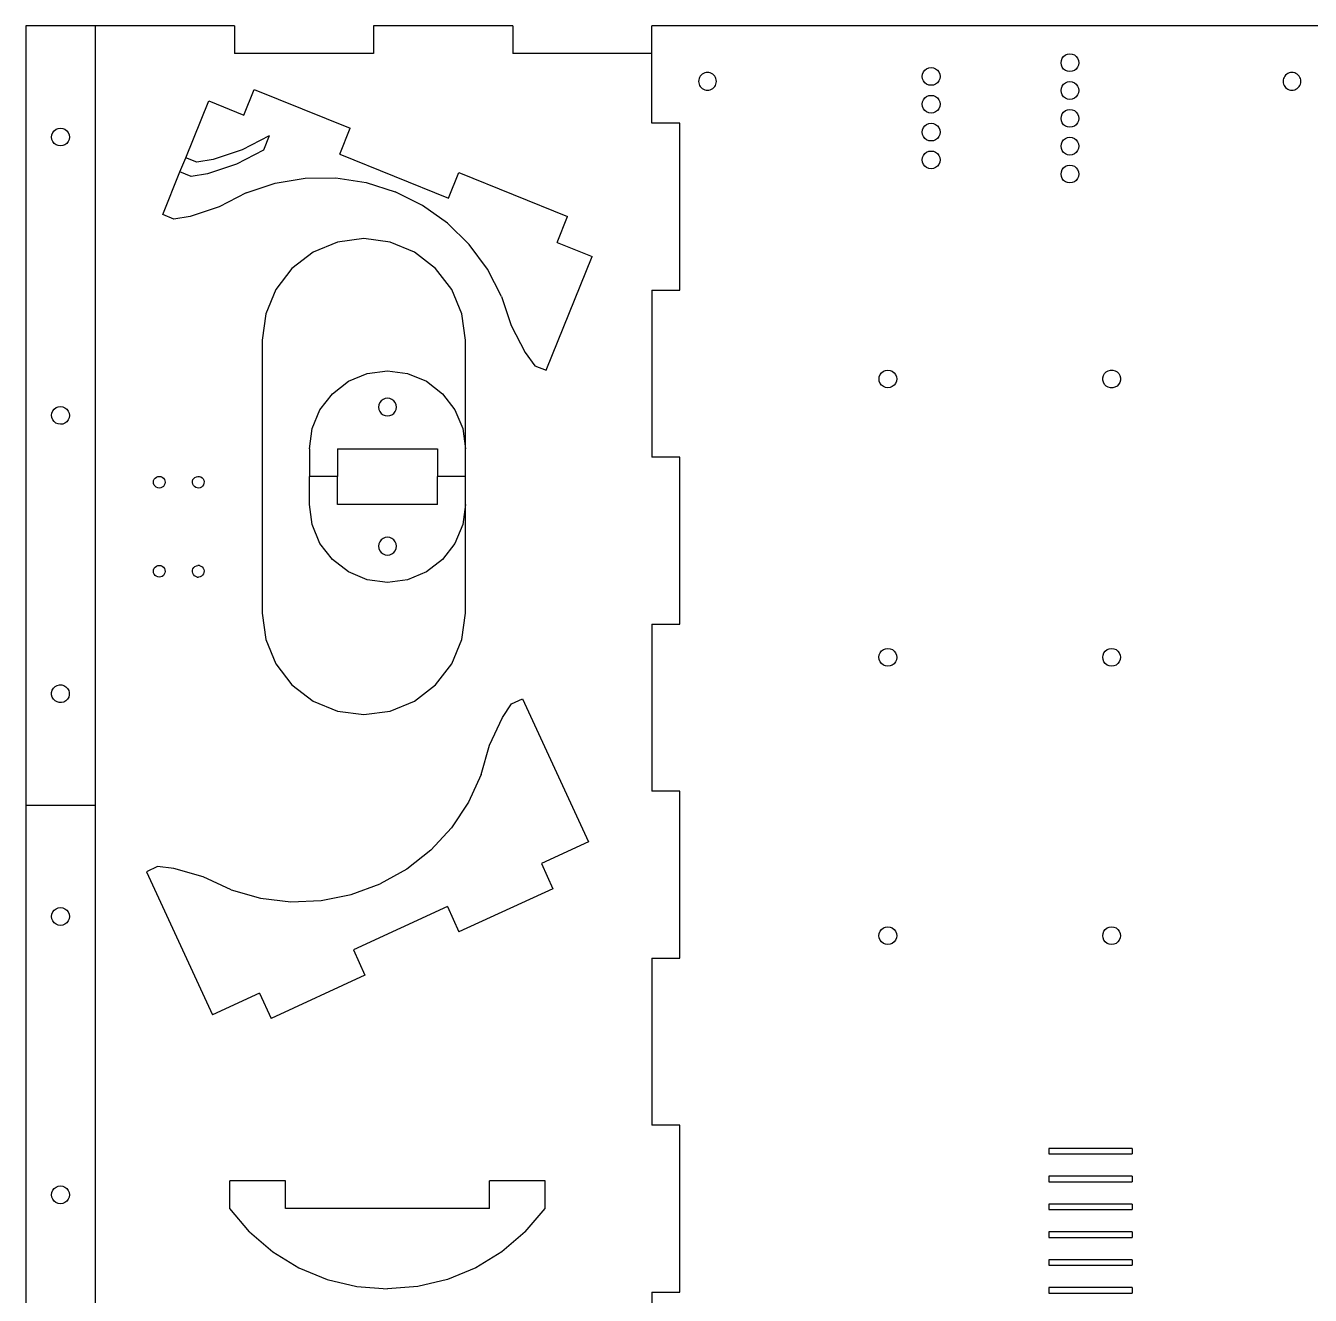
# Model space of a CAD drawing. Extents: x -1190 to 585, y -476 to 550.
# Drawn here: x -340.2 to 121.4, y 20 to 476.2 of the extents above; entities that cross this region are included whole.
import ezdxf

# ---------------------------------------------------------------- set-up
doc = ezdxf.new("R2010")
doc.units = 0
doc.layers.get('0').update_dxf_attribs({"linetype": 'CONTINUOUS'})

msp = doc.modelspace()

# ---------------------------------------------------------------- linework, layer by layer
for p, q in [((-340.18, 476.15), (-340.18, 196.15)), ((-315.18, 476.15), (-340.18, 476.15)), ((-315.18, 476.15), (-315.18, 196.15)), ((-265.18, 476.15), (-315.18, 476.15)), ((-265.18, 476.15), (-265.18, 466.15)), ((-215.18, 476.15), (-215.18, 466.15)), ((-165.18, 476.15), (-215.18, 476.15)), ((-165.18, 476.15), (-165.18, 466.15)), ((134.82, 476.15), (-115.18, 476.15)), ((-115.18, 466.15), (-115.18, 476.15)), ((-215.18, 466.15), (-265.18, 466.15)), ((-115.18, 466.15), (-165.18, 466.15)), ((-115.18, 441.15), (-115.18, 466.15)), ((31.85, 462.86), (31.96, 463.68)), ((31.96, 462.03), (31.85, 462.86)), ((31.96, 463.68), (32.28, 464.46)), ((32.28, 461.26), (31.96, 462.03)), ((32.28, 464.46), (32.79, 465.12)), ((32.79, 465.12), (33.45, 465.63)), ((33.45, 465.63), (34.22, 465.95)), ((34.22, 465.95), (35.05, 466.06)), ((35.05, 466.06), (35.88, 465.95)), ((35.88, 465.95), (36.65, 465.63)), ((36.65, 465.63), (37.31, 465.12)), ((37.31, 465.12), (37.82, 464.46)), ((37.82, 464.46), (38.14, 463.68)), ((38.14, 462.03), (37.82, 461.26)), ((38.14, 463.68), (38.25, 462.86)), ((38.25, 462.86), (38.14, 462.03)), ((-98.22, 457.14), (-98.34, 456.65)), ((-98.03, 457.6), (-98.22, 457.14)), ((-97.77, 458.03), (-98.03, 457.6)), ((-97.44, 458.41), (-97.77, 458.03)), ((-97.06, 458.74), (-97.44, 458.41)), ((-96.63, 459), (-97.06, 458.74)), ((-96.17, 459.19), (-96.63, 459)), ((-95.68, 459.31), (-96.17, 459.19)), ((-95.18, 459.35), (-95.68, 459.31)), ((-94.68, 459.31), (-95.18, 459.35)), ((-94.19, 459.19), (-94.68, 459.31)), ((-93.73, 459), (-94.19, 459.19)), ((-93.3, 458.74), (-93.73, 459)), ((-92.92, 458.41), (-93.3, 458.74)), ((-92.59, 458.03), (-92.92, 458.41)), ((-92.33, 457.6), (-92.59, 458.03)), ((-92.14, 457.14), (-92.33, 457.6)), ((-92.02, 456.65), (-92.14, 457.14)), ((-18.04, 457.93), (-17.93, 458.76)), ((-17.93, 457.11), (-18.04, 457.93)), ((-17.93, 458.76), (-17.61, 459.53)), ((-17.61, 456.33), (-17.93, 457.11)), ((-17.61, 459.53), (-17.1, 460.2)), ((-17.1, 460.2), (-16.44, 460.71)), ((-16.44, 460.71), (-15.66, 461.03)), ((-15.66, 461.03), (-14.84, 461.13)), ((-14.84, 461.13), (-14.01, 461.03)), ((-14.01, 461.03), (-13.24, 460.71)), ((-13.24, 460.71), (-12.57, 460.2)), ((-12.57, 460.2), (-12.06, 459.53)), ((-12.06, 459.53), (-11.74, 458.76)), ((-11.74, 457.11), (-12.06, 456.33)), ((-11.74, 458.76), (-11.64, 457.93)), ((-11.64, 457.93), (-11.74, 457.11)), ((32.79, 460.59), (32.28, 461.26)), ((33.45, 460.09), (32.79, 460.59)), ((34.22, 459.77), (33.45, 460.09)), ((35.05, 459.66), (34.22, 459.77)), ((35.88, 459.77), (35.05, 459.66)), ((36.65, 460.09), (35.88, 459.77)), ((37.31, 460.59), (36.65, 460.09)), ((37.82, 461.26), (37.31, 460.59)), ((111.78, 457.14), (111.66, 456.65)), ((111.97, 457.6), (111.78, 457.14)), ((112.23, 458.03), (111.97, 457.6)), ((112.56, 458.41), (112.23, 458.03)), ((112.94, 458.74), (112.56, 458.41)), ((113.37, 459), (112.94, 458.74)), ((113.83, 459.19), (113.37, 459)), ((114.32, 459.31), (113.83, 459.19)), ((114.82, 459.35), (114.32, 459.31)), ((115.32, 459.31), (114.82, 459.35)), ((115.81, 459.19), (115.32, 459.31)), ((116.27, 459), (115.81, 459.19)), ((116.7, 458.74), (116.27, 459)), ((117.08, 458.41), (116.7, 458.74)), ((117.41, 458.03), (117.08, 458.41)), ((117.67, 457.6), (117.41, 458.03)), ((117.86, 457.14), (117.67, 457.6)), ((117.98, 456.65), (117.86, 457.14)), ((-261.8, 444.01), (-258.04, 453.28)), ((-258.04, 453.28), (-223.59, 439.29)), ((-98.34, 456.65), (-98.38, 456.15)), ((-98.38, 456.15), (-98.34, 455.65)), ((-98.34, 455.65), (-98.22, 455.16)), ((-98.22, 455.16), (-98.03, 454.7)), ((-98.03, 454.7), (-97.77, 454.27)), ((-97.77, 454.27), (-97.44, 453.89)), ((-97.44, 453.89), (-97.06, 453.56)), ((-97.06, 453.56), (-96.63, 453.3)), ((-96.63, 453.3), (-96.17, 453.11)), ((-96.17, 453.11), (-95.68, 452.99)), ((-95.68, 452.99), (-95.18, 452.95)), ((-95.18, 452.95), (-94.68, 452.99)), ((-94.68, 452.99), (-94.19, 453.11)), ((-94.19, 453.11), (-93.73, 453.3)), ((-93.73, 453.3), (-93.3, 453.56)), ((-93.3, 453.56), (-92.92, 453.89)), ((-92.92, 453.89), (-92.59, 454.27)), ((-92.59, 454.27), (-92.33, 454.7)), ((-92.33, 454.7), (-92.14, 455.16)), ((-92.14, 455.16), (-92.02, 455.65)), ((-91.98, 456.15), (-92.02, 456.65)), ((-92.02, 455.65), (-91.98, 456.15)), ((-17.1, 455.67), (-17.61, 456.33)), ((-16.44, 455.16), (-17.1, 455.67)), ((-15.66, 454.84), (-16.44, 455.16)), ((-14.84, 454.73), (-15.66, 454.84)), ((-14.01, 454.84), (-14.84, 454.73)), ((-13.24, 455.16), (-14.01, 454.84)), ((-12.57, 455.67), (-13.24, 455.16)), ((-12.06, 456.33), (-12.57, 455.67)), ((31.85, 452.86), (31.96, 453.68)), ((31.96, 452.03), (31.85, 452.86)), ((31.96, 453.68), (32.28, 454.46)), ((32.28, 454.46), (32.79, 455.12)), ((32.79, 455.12), (33.45, 455.63)), ((33.45, 455.63), (34.22, 455.95)), ((34.22, 455.95), (35.05, 456.06)), ((35.05, 456.06), (35.88, 455.95)), ((35.88, 455.95), (36.65, 455.63)), ((36.65, 455.63), (37.31, 455.12)), ((37.31, 455.12), (37.82, 454.46)), ((37.82, 454.46), (38.14, 453.68)), ((38.14, 453.68), (38.25, 452.86)), ((38.25, 452.86), (38.14, 452.03)), ((111.66, 456.65), (111.62, 456.15)), ((111.62, 456.15), (111.66, 455.65)), ((111.66, 455.65), (111.78, 455.16)), ((111.78, 455.16), (111.97, 454.7)), ((111.97, 454.7), (112.23, 454.27)), ((112.23, 454.27), (112.56, 453.89)), ((112.56, 453.89), (112.94, 453.56)), ((112.94, 453.56), (113.37, 453.3)), ((113.37, 453.3), (113.83, 453.11)), ((113.83, 453.11), (114.32, 452.99)), ((114.32, 452.99), (114.82, 452.95)), ((114.82, 452.95), (115.32, 452.99)), ((115.32, 452.99), (115.81, 453.11)), ((115.81, 453.11), (116.27, 453.3)), ((116.27, 453.3), (116.7, 453.56)), ((116.7, 453.56), (117.08, 453.89)), ((117.08, 453.89), (117.41, 454.27)), ((117.41, 454.27), (117.67, 454.7)), ((117.67, 454.7), (117.86, 455.16)), ((117.86, 455.16), (117.98, 455.65)), ((118.02, 456.15), (117.98, 456.65)), ((117.98, 455.65), (118.02, 456.15)), ((-282.68, 428.71), (-274.39, 449.12)), ((-274.39, 449.12), (-261.8, 444.01)), ((-18.04, 447.93), (-17.93, 448.76)), ((-17.93, 447.11), (-18.04, 447.93)), ((-17.93, 448.76), (-17.61, 449.53)), ((-17.61, 449.53), (-17.1, 450.2)), ((-17.1, 450.2), (-16.44, 450.71)), ((-16.44, 450.71), (-15.66, 451.03)), ((-15.66, 451.03), (-14.84, 451.13)), ((-14.84, 451.13), (-14.01, 451.03)), ((-14.01, 451.03), (-13.24, 450.71)), ((-13.24, 450.71), (-12.57, 450.2)), ((-12.57, 450.2), (-12.06, 449.53)), ((-12.06, 449.53), (-11.74, 448.76)), ((-11.74, 448.76), (-11.64, 447.93)), ((-11.64, 447.93), (-11.74, 447.11)), ((32.28, 451.26), (31.96, 452.03)), ((32.79, 450.59), (32.28, 451.26)), ((33.45, 450.09), (32.79, 450.59)), ((34.22, 449.77), (33.45, 450.09)), ((35.05, 449.66), (34.22, 449.77)), ((35.88, 449.77), (35.05, 449.66)), ((36.65, 450.09), (35.88, 449.77)), ((37.31, 450.59), (36.65, 450.09)), ((37.82, 451.26), (37.31, 450.59)), ((38.14, 452.03), (37.82, 451.26)), ((-17.61, 446.33), (-17.93, 447.11)), ((-17.1, 445.67), (-17.61, 446.33)), ((-16.44, 445.16), (-17.1, 445.67)), ((-15.66, 444.84), (-16.44, 445.16)), ((-14.84, 444.73), (-15.66, 444.84)), ((-14.01, 444.84), (-14.84, 444.73)), ((-13.24, 445.16), (-14.01, 444.84)), ((-12.57, 445.67), (-13.24, 445.16)), ((-12.06, 446.33), (-12.57, 445.67)), ((-11.74, 447.11), (-12.06, 446.33)), ((31.85, 442.86), (31.96, 443.68)), ((31.96, 443.68), (32.28, 444.46)), ((32.28, 444.46), (32.79, 445.12)), ((32.79, 445.12), (33.45, 445.63)), ((33.45, 445.63), (34.22, 445.95)), ((34.22, 445.95), (35.05, 446.06)), ((35.05, 446.06), (35.88, 445.95)), ((35.88, 445.95), (36.65, 445.63)), ((36.65, 445.63), (37.31, 445.12)), ((37.31, 445.12), (37.82, 444.46)), ((37.82, 444.46), (38.14, 443.68)), ((38.14, 443.68), (38.25, 442.86)), ((-329.94, 438.41), (-329.28, 438.92)), ((-329.28, 438.92), (-328.51, 439.24)), ((-328.51, 439.24), (-327.68, 439.35)), ((-327.68, 439.35), (-326.85, 439.24)), ((-326.85, 439.24), (-326.08, 438.92)), ((-326.08, 438.92), (-325.42, 438.41)), ((-227.35, 430.03), (-223.59, 439.29)), ((-105.18, 441.15), (-115.18, 441.15)), ((-105.18, 381.15), (-105.18, 441.15)), ((-18.04, 437.93), (-17.93, 438.76)), ((-17.93, 438.76), (-17.61, 439.53)), ((-17.61, 439.53), (-17.1, 440.2)), ((-17.1, 440.2), (-16.44, 440.71)), ((-16.44, 440.71), (-15.66, 441.03)), ((-15.66, 441.03), (-14.84, 441.13)), ((-14.84, 441.13), (-14.01, 441.03)), ((-14.01, 441.03), (-13.24, 440.71)), ((-13.24, 440.71), (-12.57, 440.2)), ((-12.57, 440.2), (-12.06, 439.53)), ((-12.06, 439.53), (-11.74, 438.76)), ((-11.74, 438.76), (-11.64, 437.93)), ((31.96, 442.03), (31.85, 442.86)), ((32.28, 441.26), (31.96, 442.03)), ((32.79, 440.59), (32.28, 441.26)), ((33.45, 440.09), (32.79, 440.59)), ((34.22, 439.77), (33.45, 440.09)), ((35.05, 439.66), (34.22, 439.77)), ((35.88, 439.77), (35.05, 439.66)), ((36.65, 440.09), (35.88, 439.77)), ((37.31, 440.59), (36.65, 440.09)), ((37.82, 441.26), (37.31, 440.59)), ((38.14, 442.03), (37.82, 441.26)), ((38.25, 442.86), (38.14, 442.03)), ((-330.88, 436.15), (-330.77, 436.98)), ((-330.77, 435.32), (-330.88, 436.15)), ((-330.77, 436.98), (-330.45, 437.75)), ((-330.45, 434.55), (-330.77, 435.32)), ((-330.45, 437.75), (-329.94, 438.41)), ((-329.94, 433.89), (-330.45, 434.55)), ((-325.42, 438.41), (-324.91, 437.75)), ((-324.91, 434.55), (-325.42, 433.89)), ((-324.91, 437.75), (-324.59, 436.98)), ((-324.59, 435.32), (-324.91, 434.55)), ((-324.59, 436.98), (-324.48, 436.15)), ((-324.48, 436.15), (-324.59, 435.32)), ((-252.67, 436.56), (-262.42, 431.5)), ((-252.67, 436.56), (-254.74, 431.45)), ((-17.93, 437.11), (-18.04, 437.93)), ((-17.61, 436.33), (-17.93, 437.11)), ((-17.1, 435.67), (-17.61, 436.33)), ((-16.44, 435.16), (-17.1, 435.67)), ((-15.66, 434.84), (-16.44, 435.16)), ((-14.84, 434.73), (-15.66, 434.84)), ((-14.01, 434.84), (-14.84, 434.73)), ((-13.24, 435.16), (-14.01, 434.84)), ((-12.57, 435.67), (-13.24, 435.16)), ((-12.06, 436.33), (-12.57, 435.67)), ((-11.74, 437.11), (-12.06, 436.33)), ((-11.64, 437.93), (-11.74, 437.11)), ((31.96, 433.68), (32.28, 434.46)), ((32.28, 434.46), (32.79, 435.12)), ((32.79, 435.12), (33.45, 435.63)), ((33.45, 435.63), (34.22, 435.95)), ((34.22, 435.95), (35.05, 436.06)), ((35.05, 436.06), (35.88, 435.95)), ((35.88, 435.95), (36.65, 435.63)), ((36.65, 435.63), (37.31, 435.12)), ((37.31, 435.12), (37.82, 434.46)), ((37.82, 434.46), (38.14, 433.68)), ((-329.28, 433.38), (-329.94, 433.89)), ((-328.51, 433.06), (-329.28, 433.38)), ((-327.68, 432.95), (-328.51, 433.06)), ((-326.85, 433.06), (-327.68, 432.95)), ((-326.08, 433.38), (-326.85, 433.06)), ((-325.42, 433.89), (-326.08, 433.38)), ((-262.42, 431.5), (-272.84, 428.04)), ((-254.74, 431.45), (-264.49, 426.4)), ((-227.35, 430.03), (-188.28, 414.16)), ((-17.93, 428.76), (-17.61, 429.53)), ((-17.61, 429.53), (-17.1, 430.2)), ((-17.1, 430.2), (-16.44, 430.71)), ((-16.44, 430.71), (-15.66, 431.03)), ((-15.66, 431.03), (-14.84, 431.13)), ((-14.84, 431.13), (-14.01, 431.03)), ((-14.01, 431.03), (-13.24, 430.71)), ((-13.24, 430.71), (-12.57, 430.2)), ((-12.57, 430.2), (-12.06, 429.53)), ((-12.06, 429.53), (-11.74, 428.76)), ((31.85, 432.86), (31.96, 433.68)), ((31.96, 432.03), (31.85, 432.86)), ((32.28, 431.26), (31.96, 432.03)), ((32.79, 430.59), (32.28, 431.26)), ((33.45, 430.09), (32.79, 430.59)), ((34.22, 429.77), (33.45, 430.09)), ((35.05, 429.66), (34.22, 429.77)), ((35.88, 429.77), (35.05, 429.66)), ((36.65, 430.09), (35.88, 429.77)), ((37.31, 430.59), (36.65, 430.09)), ((37.82, 431.26), (37.31, 430.59)), ((38.14, 432.03), (37.82, 431.26)), ((38.14, 433.68), (38.25, 432.86)), ((38.25, 432.86), (38.14, 432.03)), ((-284.75, 423.61), (-282.68, 428.71)), ((-278.65, 427.07), (-282.68, 428.71)), ((-272.84, 428.04), (-278.65, 427.07)), ((-264.49, 426.4), (-274.91, 422.93)), ((-18.04, 427.93), (-17.93, 428.76)), ((-17.93, 427.11), (-18.04, 427.93)), ((-17.61, 426.33), (-17.93, 427.11)), ((-17.1, 425.67), (-17.61, 426.33)), ((-16.44, 425.16), (-17.1, 425.67)), ((-15.66, 424.84), (-16.44, 425.16)), ((-14.84, 424.73), (-15.66, 424.84)), ((-14.01, 424.84), (-14.84, 424.73)), ((-13.24, 425.16), (-14.01, 424.84)), ((-12.57, 425.67), (-13.24, 425.16)), ((-12.06, 426.33), (-12.57, 425.67)), ((-11.74, 427.11), (-12.06, 426.33)), ((-11.74, 428.76), (-11.64, 427.93)), ((-11.64, 427.93), (-11.74, 427.11)), ((32.28, 424.46), (32.79, 425.12)), ((32.79, 425.12), (33.45, 425.63)), ((33.45, 425.63), (34.22, 425.95)), ((34.22, 425.95), (35.05, 426.06)), ((35.05, 426.06), (35.88, 425.95)), ((35.88, 425.95), (36.65, 425.63)), ((36.65, 425.63), (37.31, 425.12)), ((37.31, 425.12), (37.82, 424.46)), ((-290.96, 408.3), (-284.75, 423.61)), ((-280.72, 421.97), (-284.75, 423.61)), ((-274.91, 422.93), (-280.72, 421.97)), ((-250.53, 419.61), (-239.7, 421.41)), ((-239.7, 421.41), (-228.71, 421.48)), ((-228.71, 421.48), (-217.85, 419.84)), ((-188.28, 414.16), (-184.52, 423.42)), ((-184.52, 423.42), (-145.44, 407.56)), ((31.85, 422.86), (31.96, 423.68)), ((31.96, 422.03), (31.85, 422.86)), ((31.96, 423.68), (32.28, 424.46)), ((32.28, 421.26), (31.96, 422.03)), ((32.79, 420.59), (32.28, 421.26)), ((33.45, 420.09), (32.79, 420.59)), ((34.22, 419.77), (33.45, 420.09)), ((36.65, 420.09), (35.88, 419.77)), ((37.31, 420.59), (36.65, 420.09)), ((37.82, 421.26), (37.31, 420.59)), ((37.82, 424.46), (38.14, 423.68)), ((38.14, 422.03), (37.82, 421.26)), ((38.14, 423.68), (38.25, 422.86)), ((38.25, 422.86), (38.14, 422.03)), ((-260.96, 416.14), (-270.71, 411.09)), ((-260.96, 416.14), (-250.53, 419.61)), ((-217.85, 419.84), (-207.38, 416.52)), ((-197.56, 411.6), (-207.38, 416.52)), ((35.05, 419.66), (34.22, 419.77)), ((35.88, 419.77), (35.05, 419.66)), ((-270.71, 411.09), (-281.13, 407.62)), ((-188.63, 405.21), (-197.56, 411.6)), ((-286.93, 406.66), (-290.96, 408.3)), ((-281.13, 407.62), (-286.93, 406.66)), ((-149.2, 398.29), (-145.44, 407.56)), ((-180.81, 397.49), (-188.63, 405.21)), ((-228.13, 398.41), (-236.93, 394.76)), ((-218.68, 399.65), (-228.13, 398.41)), ((-209.23, 398.41), (-218.68, 399.65)), ((-200.43, 394.76), (-209.23, 398.41)), ((-174.29, 388.65), (-180.81, 397.49)), ((-149.2, 398.29), (-136.61, 393.18)), ((-236.93, 394.76), (-244.49, 388.96)), ((-192.87, 388.96), (-200.43, 394.76)), ((-153.19, 352.35), (-136.61, 393.18)), ((-244.49, 388.96), (-250.29, 381.4)), ((-187.07, 381.4), (-192.87, 388.96)), ((-169.23, 378.9), (-174.29, 388.65)), ((-250.29, 381.4), (-253.94, 372.6)), ((-183.42, 372.6), (-187.07, 381.4)), ((-169.23, 378.9), (-165.77, 368.48)), ((-115.18, 381.15), (-105.18, 381.15)), ((-115.18, 381.15), (-115.18, 321.15)), ((-253.94, 372.6), (-255.18, 363.15)), ((-182.18, 363.15), (-183.42, 372.6)), ((-165.77, 368.48), (-160.71, 358.73)), ((-255.18, 363.15), (-255.18, 265.15)), ((-182.18, 324.15), (-182.18, 363.15)), ((-160.71, 358.73), (-157.22, 353.99)), ((-224.18, 348.4), (-217.43, 351.2)), ((-217.43, 351.2), (-210.18, 352.15)), ((-210.18, 352.15), (-202.93, 351.2)), ((-202.93, 351.2), (-196.18, 348.4)), ((-157.22, 353.99), (-153.19, 352.35)), ((-33.45, 350.06), (-33.13, 350.83)), ((-33.13, 350.83), (-32.63, 351.49)), ((-32.63, 351.49), (-31.97, 351.99)), ((-31.97, 351.99), (-31.2, 352.31)), ((-31.2, 352.31), (-30.38, 352.42)), ((-30.38, 352.42), (-29.56, 352.31)), ((-29.56, 352.31), (-28.79, 351.99)), ((-28.79, 351.99), (-28.14, 351.49)), ((-28.14, 351.49), (-27.63, 350.83)), ((-27.63, 350.83), (-27.31, 350.06)), ((47.07, 350.48), (47.49, 351.2)), ((47.49, 351.2), (48.08, 351.79)), ((48.08, 351.79), (48.81, 352.2)), ((48.81, 352.2), (49.62, 352.42)), ((49.62, 352.42), (50.45, 352.41)), ((50.45, 352.41), (51.26, 352.19)), ((51.26, 352.19), (51.98, 351.77)), ((51.98, 351.77), (52.57, 351.18)), ((52.57, 351.18), (52.98, 350.45)), ((-229.98, 343.95), (-224.18, 348.4)), ((-196.18, 348.4), (-190.38, 343.95)), ((-33.56, 349.24), (-33.45, 350.06)), ((-33.45, 348.42), (-33.56, 349.24)), ((-33.13, 347.65), (-33.45, 348.42)), ((-32.63, 347), (-33.13, 347.65)), ((-31.97, 346.49), (-32.63, 347)), ((-31.2, 346.17), (-31.97, 346.49)), ((-28.79, 346.49), (-29.56, 346.17)), ((-28.14, 347), (-28.79, 346.49)), ((-27.63, 347.65), (-28.14, 347)), ((-27.31, 348.42), (-27.63, 347.65)), ((-27.31, 350.06), (-27.21, 349.24)), ((-27.21, 349.24), (-27.31, 348.42)), ((46.84, 348.84), (46.85, 349.67)), ((47.06, 348.03), (46.84, 348.84)), ((46.85, 349.67), (47.07, 350.48)), ((47.47, 347.31), (47.06, 348.03)), ((48.06, 346.71), (47.47, 347.31)), ((48.78, 346.29), (48.06, 346.71)), ((49.59, 346.07), (48.78, 346.29)), ((51.23, 346.28), (50.42, 346.07)), ((51.96, 346.69), (51.23, 346.28)), ((52.55, 347.28), (51.96, 346.69)), ((52.97, 348), (52.55, 347.28)), ((53.19, 348.81), (52.97, 348)), ((52.98, 350.45), (53.19, 349.64)), ((53.19, 349.64), (53.19, 348.81)), ((-234.43, 338.15), (-229.98, 343.95)), ((-211.78, 341.92), (-212.44, 341.41)), ((-211.01, 342.24), (-211.78, 341.92)), ((-210.18, 342.35), (-211.01, 342.24)), ((-209.35, 342.24), (-210.18, 342.35)), ((-208.58, 341.92), (-209.35, 342.24)), ((-207.92, 341.41), (-208.58, 341.92)), ((-190.38, 343.95), (-185.93, 338.15)), ((-30.38, 346.07), (-31.2, 346.17)), ((-29.56, 346.17), (-30.38, 346.07)), ((50.42, 346.07), (49.59, 346.07)), ((-330.88, 336.18), (-330.76, 337)), ((-330.76, 337), (-330.44, 337.77)), ((-330.44, 337.77), (-329.93, 338.43)), ((-329.93, 338.43), (-329.26, 338.93)), ((-329.26, 338.93), (-328.48, 339.25)), ((-328.48, 339.25), (-327.66, 339.35)), ((-327.66, 339.35), (-326.83, 339.23)), ((-326.83, 339.23), (-326.06, 338.91)), ((-326.06, 338.91), (-325.4, 338.4)), ((-325.4, 338.4), (-324.9, 337.73)), ((-324.9, 337.73), (-324.58, 336.95)), ((-237.23, 331.4), (-234.43, 338.15)), ((-213.27, 339.98), (-213.38, 339.15)), ((-213.38, 339.15), (-213.27, 338.32)), ((-212.95, 340.75), (-213.27, 339.98)), ((-213.27, 338.32), (-212.95, 337.55)), ((-212.44, 341.41), (-212.95, 340.75)), ((-212.95, 337.55), (-212.44, 336.89)), ((-207.41, 340.75), (-207.92, 341.41)), ((-207.92, 336.89), (-207.41, 337.55)), ((-207.09, 339.98), (-207.41, 340.75)), ((-207.41, 337.55), (-207.09, 338.32)), ((-206.98, 339.15), (-207.09, 339.98)), ((-207.09, 338.32), (-206.98, 339.15)), ((-185.93, 338.15), (-183.13, 331.4)), ((-330.78, 335.35), (-330.88, 336.18)), ((-330.46, 334.57), (-330.78, 335.35)), ((-329.96, 333.91), (-330.46, 334.57)), ((-329.3, 333.39), (-329.96, 333.91)), ((-328.53, 333.07), (-329.3, 333.39)), ((-327.71, 332.95), (-328.53, 333.07)), ((-326.88, 333.05), (-327.71, 332.95)), ((-326.1, 333.37), (-326.88, 333.05)), ((-325.44, 333.87), (-326.1, 333.37)), ((-324.92, 334.53), (-325.44, 333.87)), ((-324.6, 335.3), (-324.92, 334.53)), ((-324.48, 336.13), (-324.6, 335.3)), ((-324.58, 336.95), (-324.48, 336.13)), ((-212.44, 336.89), (-211.78, 336.38)), ((-211.78, 336.38), (-211.01, 336.06)), ((-211.01, 336.06), (-210.18, 335.95)), ((-210.18, 335.95), (-209.35, 336.06)), ((-209.35, 336.06), (-208.58, 336.38)), ((-208.58, 336.38), (-207.92, 336.89)), ((-238.18, 324.15), (-237.23, 331.4)), ((-183.13, 331.4), (-182.18, 324.15)), ((-238.18, 324.15), (-238.18, 314.15)), ((-228.18, 324.15), (-228.18, 314.15)), ((-228.18, 324.15), (-192.18, 324.15)), ((-192.18, 324.15), (-192.18, 314.15)), ((-182.18, 314.15), (-182.18, 324.15)), ((-105.18, 321.15), (-115.18, 321.15)), ((-105.18, 261.15), (-105.18, 321.15)), ((-293.65, 313.65), (-293.21, 313.98)), ((-293.21, 313.98), (-292.7, 314.18)), ((-292.7, 314.18), (-292.16, 314.25)), ((-292.16, 314.25), (-291.62, 314.17)), ((-291.62, 314.17), (-291.11, 313.96)), ((-291.11, 313.96), (-290.68, 313.62)), ((-279.76, 313.53), (-279.35, 313.89)), ((-279.35, 313.89), (-278.86, 314.14)), ((-278.86, 314.14), (-278.32, 314.25)), ((-278.32, 314.25), (-277.78, 314.21)), ((-277.78, 314.21), (-277.26, 314.04)), ((-277.26, 314.04), (-276.8, 313.73)), ((-228.18, 314.15), (-238.18, 314.15)), ((-238.18, 304.15), (-238.18, 314.15)), ((-228.18, 304.15), (-228.18, 314.15)), ((-192.18, 304.15), (-192.18, 314.15)), ((-182.18, 314.15), (-192.18, 314.15)), ((-182.18, 304.15), (-182.18, 314.15)), ((-294.28, 312.17), (-294.2, 312.72)), ((-294.21, 311.63), (-294.28, 312.17)), ((-294.01, 311.12), (-294.21, 311.63)), ((-294.2, 312.72), (-293.99, 313.22)), ((-293.68, 310.68), (-294.01, 311.12)), ((-293.99, 313.22), (-293.65, 313.65)), ((-293.25, 310.34), (-293.68, 310.68)), ((-292.75, 310.13), (-293.25, 310.34)), ((-292.2, 310.05), (-292.75, 310.13)), ((-291.66, 310.12), (-292.2, 310.05)), ((-291.15, 310.32), (-291.66, 310.12)), ((-290.71, 310.65), (-291.15, 310.32)), ((-290.37, 311.08), (-290.71, 310.65)), ((-290.68, 313.62), (-290.35, 313.18)), ((-290.16, 311.59), (-290.37, 311.08)), ((-290.35, 313.18), (-290.15, 312.67)), ((-290.08, 312.13), (-290.16, 311.59)), ((-290.15, 312.67), (-290.08, 312.13)), ((-280.28, 312.01), (-280.24, 312.56)), ((-280.17, 311.47), (-280.28, 312.01)), ((-280.24, 312.56), (-280.07, 313.07)), ((-279.92, 310.98), (-280.17, 311.47)), ((-280.07, 313.07), (-279.76, 313.53)), ((-279.56, 310.57), (-279.92, 310.98)), ((-279.1, 310.26), (-279.56, 310.57)), ((-278.59, 310.09), (-279.1, 310.26)), ((-278.04, 310.06), (-278.59, 310.09)), ((-277.5, 310.16), (-278.04, 310.06)), ((-277.01, 310.41), (-277.5, 310.16)), ((-276.6, 310.77), (-277.01, 310.41)), ((-276.8, 313.73), (-276.44, 313.32)), ((-276.29, 311.23), (-276.6, 310.77)), ((-276.44, 313.32), (-276.19, 312.83)), ((-276.12, 311.75), (-276.29, 311.23)), ((-276.19, 312.83), (-276.09, 312.29)), ((-276.09, 312.29), (-276.12, 311.75)), ((-237.23, 296.9), (-238.18, 304.15)), ((-192.18, 304.15), (-228.18, 304.15)), ((-182.18, 304.15), (-183.13, 296.9)), ((-182.18, 265.15), (-182.18, 304.15)), ((-234.43, 290.15), (-237.23, 296.9)), ((-183.13, 296.9), (-185.93, 290.15)), ((-212.44, 291.41), (-212.95, 290.75)), ((-211.78, 291.92), (-212.44, 291.41)), ((-211.01, 292.24), (-211.78, 291.92)), ((-210.18, 292.35), (-211.01, 292.24)), ((-209.35, 292.24), (-210.18, 292.35)), ((-208.58, 291.92), (-209.35, 292.24)), ((-207.92, 291.41), (-208.58, 291.92)), ((-207.41, 290.75), (-207.92, 291.41)), ((-229.98, 284.35), (-234.43, 290.15)), ((-213.27, 289.98), (-213.38, 289.15)), ((-213.38, 289.15), (-213.27, 288.32)), ((-212.95, 290.75), (-213.27, 289.98)), ((-213.27, 288.32), (-212.95, 287.55)), ((-212.95, 287.55), (-212.44, 286.89)), ((-212.44, 286.89), (-211.78, 286.38)), ((-211.78, 286.38), (-211.01, 286.06)), ((-209.35, 286.06), (-208.58, 286.38)), ((-208.58, 286.38), (-207.92, 286.89)), ((-207.92, 286.89), (-207.41, 287.55)), ((-207.09, 289.98), (-207.41, 290.75)), ((-207.41, 287.55), (-207.09, 288.32)), ((-206.98, 289.15), (-207.09, 289.98)), ((-207.09, 288.32), (-206.98, 289.15)), ((-185.93, 290.15), (-190.38, 284.35)), ((-293.99, 281.22), (-293.65, 281.65)), ((-293.65, 281.65), (-293.21, 281.98)), ((-293.21, 281.98), (-292.7, 282.18)), ((-292.7, 282.18), (-292.16, 282.25)), ((-292.16, 282.25), (-291.62, 282.17)), ((-291.62, 282.17), (-291.11, 281.96)), ((-291.11, 281.96), (-290.68, 281.62)), ((-290.68, 281.62), (-290.35, 281.18)), ((-279.76, 281.53), (-279.35, 281.89)), ((-279.35, 281.89), (-278.86, 282.14)), ((-278.86, 282.14), (-278.32, 282.25)), ((-277.78, 282.21), (-278.32, 282.25)), ((-277.78, 282.21), (-277.26, 282.04)), ((-277.26, 282.04), (-276.8, 281.73)), ((-276.8, 281.73), (-276.44, 281.32)), ((-224.18, 279.9), (-229.98, 284.35)), ((-211.01, 286.06), (-210.18, 285.95)), ((-210.18, 285.95), (-209.35, 286.06)), ((-190.38, 284.35), (-196.18, 279.9)), ((-294.28, 280.17), (-294.2, 280.72)), ((-294.21, 279.63), (-294.28, 280.17)), ((-294.01, 279.12), (-294.21, 279.63)), ((-294.2, 280.72), (-293.99, 281.22)), ((-293.68, 278.68), (-294.01, 279.12)), ((-293.25, 278.34), (-293.68, 278.68)), ((-292.75, 278.13), (-293.25, 278.34)), ((-292.2, 278.05), (-292.75, 278.13)), ((-291.66, 278.12), (-292.2, 278.05)), ((-291.15, 278.32), (-291.66, 278.12)), ((-290.71, 278.65), (-291.15, 278.32)), ((-290.37, 279.08), (-290.71, 278.65)), ((-290.16, 279.59), (-290.37, 279.08)), ((-290.35, 281.18), (-290.15, 280.67)), ((-290.08, 280.13), (-290.16, 279.59)), ((-290.15, 280.67), (-290.08, 280.13)), ((-280.28, 280.01), (-280.24, 280.56)), ((-280.17, 279.47), (-280.28, 280.01)), ((-280.24, 280.56), (-280.07, 281.07)), ((-279.92, 278.98), (-280.17, 279.47)), ((-280.07, 281.07), (-279.76, 281.53)), ((-279.56, 278.57), (-279.92, 278.98)), ((-279.1, 278.26), (-279.56, 278.57)), ((-278.59, 278.09), (-279.1, 278.26)), ((-278.59, 278.09), (-278.04, 278.06)), ((-277.5, 278.16), (-278.04, 278.06)), ((-277.01, 278.41), (-277.5, 278.16)), ((-276.6, 278.77), (-277.01, 278.41)), ((-276.29, 279.23), (-276.6, 278.77)), ((-276.44, 281.32), (-276.19, 280.83)), ((-276.12, 279.75), (-276.29, 279.23)), ((-276.19, 280.83), (-276.09, 280.29)), ((-276.09, 280.29), (-276.12, 279.75)), ((-217.43, 277.1), (-224.18, 279.9)), ((-210.18, 276.15), (-217.43, 277.1)), ((-202.93, 277.1), (-210.18, 276.15)), ((-196.18, 279.9), (-202.93, 277.1)), ((-255.18, 265.15), (-253.94, 255.7)), ((-183.42, 255.7), (-182.18, 265.15)), ((-115.18, 261.15), (-105.18, 261.15)), ((-115.18, 261.15), (-115.18, 201.15)), ((-253.94, 255.7), (-250.29, 246.9)), ((-187.07, 246.9), (-183.42, 255.7)), ((-33.58, 249.27), (-33.46, 250.09)), ((-33.48, 248.44), (-33.58, 249.27)), ((-33.46, 250.09), (-33.14, 250.86)), ((-33.14, 250.86), (-32.63, 251.52)), ((-32.63, 251.52), (-31.96, 252.02)), ((-31.96, 252.02), (-31.18, 252.34)), ((-31.18, 252.34), (-30.36, 252.44)), ((-30.36, 252.44), (-29.53, 252.33)), ((-29.53, 252.33), (-28.76, 252)), ((-28.76, 252), (-28.1, 251.49)), ((-28.1, 251.49), (-27.6, 250.82)), ((-27.6, 250.82), (-27.28, 250.05)), ((-27.28, 250.05), (-27.18, 249.22)), ((46.82, 249.24), (46.93, 250.07)), ((46.93, 250.07), (47.25, 250.84)), ((47.25, 250.84), (47.76, 251.5)), ((47.76, 251.5), (48.42, 252.01)), ((48.42, 252.01), (49.19, 252.33)), ((49.19, 252.33), (50.02, 252.44)), ((50.02, 252.44), (50.85, 252.33)), ((50.85, 252.33), (51.62, 252.01)), ((51.62, 252.01), (52.28, 251.5)), ((52.28, 251.5), (52.79, 250.84)), ((52.79, 250.84), (53.11, 250.07)), ((53.11, 250.07), (53.22, 249.24)), ((-250.29, 246.9), (-244.49, 239.34)), ((-192.87, 239.34), (-187.07, 246.9)), ((-33.16, 247.66), (-33.48, 248.44)), ((-32.66, 247), (-33.16, 247.66)), ((-32, 246.48), (-32.66, 247)), ((-31.23, 246.16), (-32, 246.48)), ((-30.41, 246.04), (-31.23, 246.16)), ((-29.58, 246.14), (-30.41, 246.04)), ((-28.8, 246.46), (-29.58, 246.14)), ((-28.14, 246.96), (-28.8, 246.46)), ((-27.62, 247.62), (-28.14, 246.96)), ((-27.3, 248.39), (-27.62, 247.62)), ((-27.18, 249.22), (-27.3, 248.39)), ((46.93, 248.41), (46.82, 249.24)), ((47.25, 247.64), (46.93, 248.41)), ((47.76, 246.98), (47.25, 247.64)), ((48.42, 246.47), (47.76, 246.98)), ((49.19, 246.15), (48.42, 246.47)), ((50.02, 246.04), (49.19, 246.15)), ((50.85, 246.15), (50.02, 246.04)), ((51.62, 246.47), (50.85, 246.15)), ((52.28, 246.98), (51.62, 246.47)), ((52.79, 247.64), (52.28, 246.98)), ((53.11, 248.41), (52.79, 247.64)), ((53.22, 249.24), (53.11, 248.41)), ((-330.86, 235.75), (-330.85, 236.58)), ((-330.64, 234.94), (-330.86, 235.75)), ((-330.85, 236.58), (-330.63, 237.39)), ((-330.63, 237.39), (-330.21, 238.11)), ((-330.21, 238.11), (-329.62, 238.7)), ((-329.62, 238.7), (-328.89, 239.11)), ((-328.89, 239.11), (-328.08, 239.32)), ((-328.08, 239.32), (-327.25, 239.32)), ((-327.25, 239.32), (-326.44, 239.1)), ((-326.44, 239.1), (-325.72, 238.68)), ((-325.72, 238.68), (-325.13, 238.09)), ((-325.13, 238.09), (-324.72, 237.36)), ((-324.51, 235.72), (-324.73, 234.91)), ((-324.72, 237.36), (-324.51, 236.55)), ((-324.51, 236.55), (-324.51, 235.72)), ((-244.49, 239.34), (-236.93, 233.54)), ((-200.43, 233.54), (-192.87, 239.34)), ((-330.23, 234.21), (-330.64, 234.94)), ((-329.64, 233.62), (-330.23, 234.21)), ((-328.92, 233.2), (-329.64, 233.62)), ((-328.11, 232.98), (-328.92, 233.2)), ((-327.28, 232.98), (-328.11, 232.98)), ((-326.47, 233.19), (-327.28, 232.98)), ((-325.74, 233.6), (-326.47, 233.19)), ((-325.15, 234.19), (-325.74, 233.6)), ((-324.73, 234.91), (-325.15, 234.19)), ((-236.93, 233.54), (-228.13, 229.89)), ((-209.23, 229.89), (-200.43, 233.54)), ((-168.86, 227.66), (-165.59, 232.55)), ((-165.59, 232.55), (-161.64, 234.37)), ((-161.64, 234.37), (-138, 182.98)), ((-228.13, 229.89), (-218.68, 228.65)), ((-218.68, 228.65), (-209.23, 229.89)), ((-173.47, 217.69), (-168.86, 227.66)), ((-176.46, 207.12), (-173.47, 217.69)), ((-176.46, 207.12), (-181.07, 197.15)), ((-105.18, 201.15), (-115.18, 201.15)), ((-105.18, 141.15), (-105.18, 201.15)), ((-340.18, 196.15), (-315.18, 196.15)), ((-340.18, 196.15), (-340.18, -83.85)), ((-315.18, 196.15), (-315.18, -83.85)), ((-181.07, 197.15), (-187.18, 188.02)), ((-187.18, 188.02), (-194.64, 179.96)), ((-138, 182.98), (-154.89, 175.21)), ((-194.64, 179.96), (-203.28, 173.17)), ((-292.78, 174.05), (-296.73, 172.23)), ((-296.73, 172.23), (-273.1, 120.84)), ((-286.94, 173.35), (-292.78, 174.05)), ((-276.37, 170.36), (-286.94, 173.35)), ((-203.28, 173.17), (-212.86, 167.81)), ((-154.89, 175.21), (-150.71, 166.13)), ((-266.4, 165.75), (-276.37, 170.36)), ((-223.17, 164.02), (-212.86, 167.81)), ((-266.4, 165.75), (-255.83, 162.76)), ((-255.83, 162.76), (-244.92, 161.46)), ((-244.92, 161.46), (-233.95, 161.88)), ((-233.95, 161.88), (-223.17, 164.02)), ((-150.71, 166.13), (-184.49, 150.59)), ((-330.88, 156.15), (-330.77, 156.98)), ((-330.77, 156.98), (-330.45, 157.75)), ((-330.45, 157.75), (-329.94, 158.41)), ((-329.94, 158.41), (-329.28, 158.92)), ((-329.28, 158.92), (-328.51, 159.24)), ((-328.51, 159.24), (-327.68, 159.35)), ((-327.68, 159.35), (-326.85, 159.24)), ((-326.85, 159.24), (-326.08, 158.92)), ((-326.08, 158.92), (-325.42, 158.41)), ((-325.42, 158.41), (-324.91, 157.75)), ((-324.91, 157.75), (-324.59, 156.98)), ((-324.59, 156.98), (-324.48, 156.15)), ((-188.66, 159.68), (-222.44, 144.14)), ((-188.66, 159.68), (-184.49, 150.59)), ((-330.77, 155.32), (-330.88, 156.15)), ((-330.45, 154.55), (-330.77, 155.32)), ((-329.94, 153.89), (-330.45, 154.55)), ((-329.28, 153.38), (-329.94, 153.89)), ((-328.51, 153.06), (-329.28, 153.38)), ((-327.68, 152.95), (-328.51, 153.06)), ((-326.85, 153.06), (-327.68, 152.95)), ((-326.08, 153.38), (-326.85, 153.06)), ((-325.42, 153.89), (-326.08, 153.38)), ((-324.91, 154.55), (-325.42, 153.89)), ((-324.59, 155.32), (-324.91, 154.55)), ((-324.48, 156.15), (-324.59, 155.32)), ((-31.98, 152.01), (-31.21, 152.33)), ((-31.21, 152.33), (-30.38, 152.44)), ((-30.38, 152.44), (-29.55, 152.33)), ((-29.55, 152.33), (-28.78, 152.01)), ((48.42, 152.01), (49.19, 152.33)), ((49.19, 152.33), (50.02, 152.44)), ((50.02, 152.44), (50.85, 152.33)), ((50.85, 152.33), (51.62, 152.01)), ((-33.58, 149.24), (-33.47, 150.07)), ((-33.47, 148.41), (-33.58, 149.24)), ((-33.47, 150.07), (-33.15, 150.84)), ((-33.15, 147.64), (-33.47, 148.41)), ((-33.15, 150.84), (-32.64, 151.5)), ((-32.64, 151.5), (-31.98, 152.01)), ((-28.78, 152.01), (-28.12, 151.5)), ((-28.12, 151.5), (-27.61, 150.84)), ((-27.61, 150.84), (-27.29, 150.07)), ((-27.29, 148.41), (-27.61, 147.64)), ((-27.29, 150.07), (-27.18, 149.24)), ((-27.18, 149.24), (-27.29, 148.41)), ((46.82, 149.24), (46.93, 150.07)), ((46.93, 148.41), (46.82, 149.24)), ((46.93, 150.07), (47.25, 150.84)), ((47.25, 147.64), (46.93, 148.41)), ((47.25, 150.84), (47.76, 151.5)), ((47.76, 151.5), (48.42, 152.01)), ((51.62, 152.01), (52.28, 151.5)), ((52.28, 151.5), (52.79, 150.84)), ((52.79, 150.84), (53.11, 150.07)), ((53.11, 148.41), (52.79, 147.64)), ((53.11, 150.07), (53.22, 149.24)), ((53.22, 149.24), (53.11, 148.41)), ((-222.44, 144.14), (-218.26, 135.06)), ((-32.64, 146.98), (-33.15, 147.64)), ((-31.98, 146.47), (-32.64, 146.98)), ((-31.21, 146.15), (-31.98, 146.47)), ((-30.38, 146.04), (-31.21, 146.15)), ((-29.55, 146.15), (-30.38, 146.04)), ((-28.78, 146.47), (-29.55, 146.15)), ((-28.12, 146.98), (-28.78, 146.47)), ((-27.61, 147.64), (-28.12, 146.98)), ((47.76, 146.98), (47.25, 147.64)), ((48.42, 146.47), (47.76, 146.98)), ((49.19, 146.15), (48.42, 146.47)), ((50.02, 146.04), (49.19, 146.15)), ((50.85, 146.15), (50.02, 146.04)), ((51.62, 146.47), (50.85, 146.15)), ((52.28, 146.98), (51.62, 146.47)), ((52.79, 147.64), (52.28, 146.98)), ((-115.18, 141.15), (-105.18, 141.15)), ((-115.18, 141.15), (-115.18, 81.15)), ((-218.26, 135.06), (-252.03, 119.52)), ((-256.21, 128.61), (-273.1, 120.84)), ((-256.21, 128.61), (-252.03, 119.52)), ((-105.18, 81.15), (-115.18, 81.15)), ((-105.18, 21.15), (-105.18, 81.15)), ((27.42, 72.84), (27.42, 70.84)), ((57.42, 72.84), (27.42, 72.84)), ((27.42, 70.84), (57.42, 70.84)), ((57.42, 72.84), (57.42, 70.84)), ((-246.84, 61.18), (-266.84, 61.18)), ((-266.84, 51.18), (-266.84, 61.18)), ((-246.84, 51.18), (-246.84, 61.18)), ((-173.57, 51.18), (-173.57, 61.18)), ((-153.57, 61.18), (-173.57, 61.18)), ((-153.57, 51.18), (-153.57, 61.18)), ((57.42, 62.84), (27.42, 62.84)), ((27.42, 62.84), (27.42, 60.84)), ((27.42, 60.84), (57.42, 60.84)), ((57.42, 62.84), (57.42, 60.84)), ((-330.88, 56.18), (-330.76, 57)), ((-330.78, 55.35), (-330.88, 56.18)), ((-330.76, 57), (-330.44, 57.77)), ((-330.44, 57.77), (-329.93, 58.43)), ((-329.93, 58.43), (-329.26, 58.93)), ((-329.26, 58.93), (-328.48, 59.25)), ((-328.48, 59.25), (-327.66, 59.35)), ((-327.66, 59.35), (-326.83, 59.23)), ((-326.83, 59.23), (-326.06, 58.91)), ((-326.06, 58.91), (-325.4, 58.4)), ((-325.4, 58.4), (-324.9, 57.73)), ((-324.9, 57.73), (-324.58, 56.95)), ((-324.48, 56.13), (-324.6, 55.3)), ((-324.58, 56.95), (-324.48, 56.13)), ((-330.46, 54.57), (-330.78, 55.35)), ((-329.96, 53.91), (-330.46, 54.57)), ((-329.3, 53.39), (-329.96, 53.91)), ((-328.53, 53.07), (-329.3, 53.39)), ((-327.71, 52.95), (-328.53, 53.07)), ((-326.88, 53.05), (-327.71, 52.95)), ((-326.1, 53.37), (-326.88, 53.05)), ((-325.44, 53.87), (-326.1, 53.37)), ((-324.92, 54.53), (-325.44, 53.87)), ((-324.6, 55.3), (-324.92, 54.53)), ((-259.7, 42.83), (-266.84, 51.18)), ((-173.57, 51.18), (-246.84, 51.18)), ((-160.71, 42.83), (-153.57, 51.18)), ((57.42, 52.84), (27.42, 52.84)), ((27.42, 52.84), (27.42, 50.84)), ((27.42, 50.84), (57.42, 50.84)), ((57.42, 52.84), (57.42, 50.84)), ((-259.7, 42.83), (-251.35, 35.69)), ((-160.71, 42.83), (-169.06, 35.69)), ((57.42, 42.84), (27.42, 42.84)), ((27.42, 42.84), (27.42, 40.84)), ((57.42, 42.84), (57.42, 40.84)), ((27.42, 40.84), (57.42, 40.84)), ((-251.35, 35.69), (-241.98, 29.96)), ((-169.06, 35.69), (-178.43, 29.96)), ((57.42, 32.84), (27.42, 32.84)), ((27.42, 32.84), (27.42, 30.84)), ((57.42, 32.84), (57.42, 30.84)), ((-241.98, 29.96), (-231.84, 25.75)), ((-178.43, 29.96), (-188.57, 25.75)), ((27.42, 30.84), (57.42, 30.84)), ((-231.84, 25.75), (-221.16, 23.19)), ((-221.16, 23.19), (-210.2, 22.33)), ((-199.25, 23.19), (-210.2, 22.33)), ((-188.57, 25.75), (-199.25, 23.19)), ((-115.18, 21.15), (-105.18, 21.15)), ((-115.18, 21.15), (-115.18, -38.85)), ((57.42, 22.84), (27.42, 22.84)), ((27.42, 22.84), (27.42, 20.84)), ((27.42, 20.84), (57.42, 20.84)), ((57.42, 22.84), (57.42, 20.84))]:
    msp.add_line(p, q)

doc.saveas('drawing.dxf')
